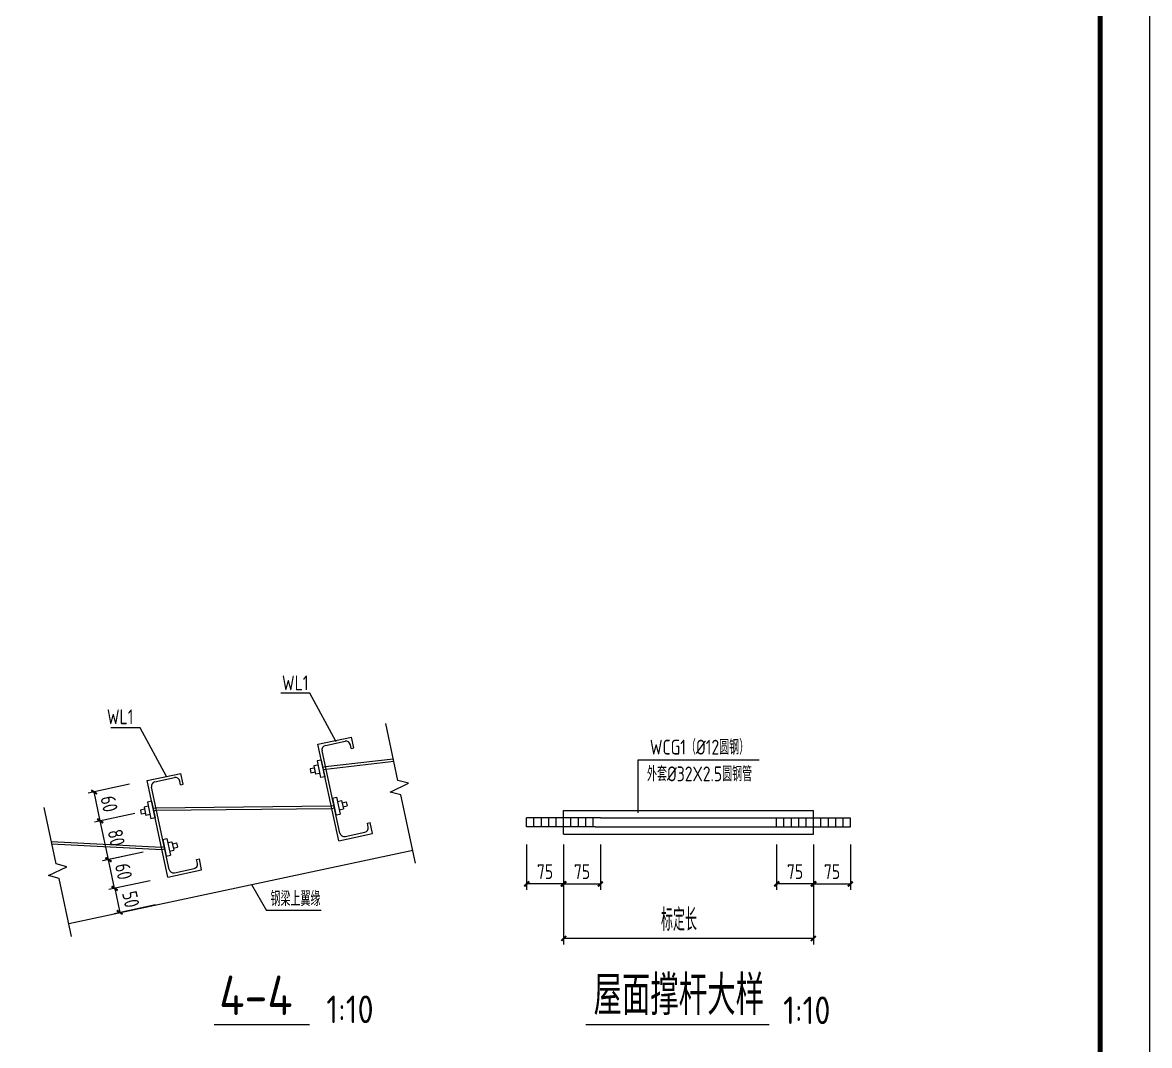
# Model space of a CAD drawing. Header units: millimetres. Extents: x 865974 to 875117, y 41124 to 44891.
# Drawn here: x 871372.5 to 871601, y 41321.9 to 41529.3 of the extents above; entities that cross this region are included whole.
import ezdxf

# ---------------------------------------------------------------- set-up
doc = ezdxf.new("R2010")
doc.units = ezdxf.units.MM
doc.header["$LTSCALE"] = 1000
doc.header["$MEASUREMENT"] = 0
for name, color, linetype in [('D2', 6, 'Continuous'), ('DIM', 7, 'Continuous'), ('FRAME', 4, 'Continuous'), ('THIN', 7, 'Continuous'), ('文字', 7, 'Continuous'), ('桩', 6, 'Continuous')]:
    doc.layers.add(name, color=color, linetype=linetype)
doc.layers.add('数字', color=3, linetype='Continuous', lineweight=9)
doc.styles.add('GBHZ', font='gbenor.shx', dxfattribs={"width": 0.9, "bigfont": 'gbcbig.shx'})
doc.dimstyles.new('Y10', dxfattribs={"dimscale": 0, "dimtxt": 3, "dimasz": 0.01, "dimexe": 1.2, "dimexo": 1, "dimgap": 1, "dimtad": 1, "dimdec": 0, "dimlfac": 10, "dimzin": 0, "dimdsep": 46, "dimtxsty": 'GBHZ', "dimblk1": 'DX', "dimblk2": 'DX', "dimsah": 1, "dimcen": 0.09, "dimdle": 1, "dimadec": 0, "dimazin": 0, "dimtfac": 1, "dimtdec": 0, "dimtix": 1, "dimtmove": 2, "dimatfit": 3, "dimldrblk": 'DX', "dimfxl": 0, "dimtolj": 1, "dimtzin": 0, "dimarcsym": 0})

# ---------------------------------------------------------------- blocks, each defined once
blk = doc.blocks.new('DX')
at = {"color": 0, "linetype": 'ByBlock', "const_width": 40}
blk.add_lwpolyline([(-54, -51), (46, 49)], dxfattribs=at)
blk = doc.blocks.new('*D76')
at = {"layer": 'Defpoints', "color": 0, "linetype": 'ByBlock', "transparency": 16777216}
for p in [(871532.89, 41363.69), (871482.21, 41361.48), (871482.21, 41343.62)]:
    blk.add_point(p, dxfattribs=at)
at = {"layer": 'DIM', "color": 0, "linetype": 'ByBlock', "lineweight": -2, "transparency": 16777216}
for p, q in [((871532.89, 41362.69), (871532.89, 41342.42)), ((871482.21, 41360.48), (871482.21, 41342.42)), ((871532.88, 41343.62), (871482.22, 41343.62))]:
    blk.add_line(p, q, dxfattribs=at)
at = {"layer": 'DIM', "color": 0, "linetype": 'ByBlock', "lineweight": -2, "transparency": 16777216, "xscale": 0.01, "yscale": 0.01, "zscale": 0.01, "rotation": 180}
blk.add_blockref('DX', (871482.21, 41343.62), dxfattribs=at)
at = {"layer": 'DIM', "color": 0, "linetype": 'ByBlock', "lineweight": -2, "transparency": 16777216, "xscale": 0.01, "yscale": 0.01, "zscale": 0.01}
blk.add_blockref('DX', (871532.89, 41343.62), dxfattribs=at)
blk = doc.blocks.new('*D77')
at = {"layer": 'Defpoints', "color": 0, "linetype": 'ByBlock', "transparency": 16777216}
for p in [(871482.21, 41363.69), (871489.71, 41363.69), (871489.71, 41354.68)]:
    blk.add_point(p, dxfattribs=at)
at = {"layer": 'DIM', "color": 0, "linetype": 'ByBlock', "lineweight": -2, "transparency": 16777216}
for p, q in [((871482.21, 41362.69), (871482.21, 41353.48)), ((871489.71, 41362.69), (871489.71, 41353.48)), ((871482.22, 41354.68), (871489.7, 41354.68))]:
    blk.add_line(p, q, dxfattribs=at)
at = {"layer": 'DIM', "color": 0, "linetype": 'ByBlock', "lineweight": -2, "transparency": 16777216, "xscale": 0.01, "yscale": 0.01, "zscale": 0.01, "rotation": 180}
blk.add_blockref('DX', (871482.21, 41354.68), dxfattribs=at)
at = {"layer": 'DIM', "color": 0, "linetype": 'ByBlock', "lineweight": -2, "transparency": 16777216, "xscale": 0.01, "yscale": 0.01, "zscale": 0.01}
blk.add_blockref('DX', (871489.71, 41354.68), dxfattribs=at)
at = {"layer": 'DIM', "color": 0, "linetype": 'ByBlock', "transparency": 16777216, "insert": (871485.96, 41357.18), "char_height": 3, "attachment_point": 5, "style": 'GBHZ'}
blk.add_mtext('\\A1;75', dxfattribs=at)
blk = doc.blocks.new('*D78')
at = {"layer": 'Defpoints', "color": 0, "linetype": 'ByBlock', "transparency": 16777216}
for p in [(871474.71, 41363.69), (871482.21, 41363.69), (871474.71, 41354.68)]:
    blk.add_point(p, dxfattribs=at)
at = {"layer": 'DIM', "color": 0, "linetype": 'ByBlock', "lineweight": -2, "transparency": 16777216}
for p, q in [((871474.71, 41362.69), (871474.71, 41353.48)), ((871482.21, 41362.69), (871482.21, 41353.48)), ((871482.2, 41354.68), (871474.72, 41354.68))]:
    blk.add_line(p, q, dxfattribs=at)
at = {"layer": 'DIM', "color": 0, "linetype": 'ByBlock', "lineweight": -2, "transparency": 16777216, "xscale": 0.01, "yscale": 0.01, "zscale": 0.01, "rotation": 180}
blk.add_blockref('DX', (871474.71, 41354.68), dxfattribs=at)
at = {"layer": 'DIM', "color": 0, "linetype": 'ByBlock', "lineweight": -2, "transparency": 16777216, "xscale": 0.01, "yscale": 0.01, "zscale": 0.01}
blk.add_blockref('DX', (871482.21, 41354.68), dxfattribs=at)
at = {"layer": 'DIM', "color": 0, "linetype": 'ByBlock', "transparency": 16777216, "insert": (871478.46, 41357.18), "char_height": 3, "attachment_point": 5, "style": 'GBHZ'}
blk.add_mtext('\\A1;75', dxfattribs=at)
blk = doc.blocks.new('*D79')
at = {"layer": 'Defpoints', "color": 0, "linetype": 'ByBlock', "transparency": 16777216}
for p in [(871525.39, 41363.69), (871532.89, 41363.69), (871525.39, 41354.68)]:
    blk.add_point(p, dxfattribs=at)
at = {"layer": 'DIM', "color": 0, "linetype": 'ByBlock', "lineweight": -2, "transparency": 16777216}
for p, q in [((871525.39, 41362.69), (871525.39, 41353.48)), ((871532.89, 41362.69), (871532.89, 41353.48)), ((871532.88, 41354.68), (871525.4, 41354.68))]:
    blk.add_line(p, q, dxfattribs=at)
at = {"layer": 'DIM', "color": 0, "linetype": 'ByBlock', "lineweight": -2, "transparency": 16777216, "xscale": 0.01, "yscale": 0.01, "zscale": 0.01, "rotation": 180}
blk.add_blockref('DX', (871525.39, 41354.68), dxfattribs=at)
at = {"layer": 'DIM', "color": 0, "linetype": 'ByBlock', "lineweight": -2, "transparency": 16777216, "xscale": 0.01, "yscale": 0.01, "zscale": 0.01}
blk.add_blockref('DX', (871532.89, 41354.68), dxfattribs=at)
at = {"layer": 'DIM', "color": 0, "linetype": 'ByBlock', "transparency": 16777216, "insert": (871529.14, 41357.18), "char_height": 3, "attachment_point": 5, "style": 'GBHZ'}
blk.add_mtext('\\A1;75', dxfattribs=at)
blk = doc.blocks.new('*D80')
at = {"layer": 'Defpoints', "color": 0, "linetype": 'ByBlock', "transparency": 16777216}
for p in [(871532.89, 41363.69), (871540.39, 41363.69), (871540.39, 41354.68)]:
    blk.add_point(p, dxfattribs=at)
at = {"layer": 'DIM', "color": 0, "linetype": 'ByBlock', "lineweight": -2, "transparency": 16777216}
for p, q in [((871532.89, 41362.69), (871532.89, 41353.48)), ((871540.39, 41362.69), (871540.39, 41353.48)), ((871532.9, 41354.68), (871540.38, 41354.68))]:
    blk.add_line(p, q, dxfattribs=at)
at = {"layer": 'DIM', "color": 0, "linetype": 'ByBlock', "lineweight": -2, "transparency": 16777216, "xscale": 0.01, "yscale": 0.01, "zscale": 0.01, "rotation": 180}
blk.add_blockref('DX', (871532.89, 41354.68), dxfattribs=at)
at = {"layer": 'DIM', "color": 0, "linetype": 'ByBlock', "lineweight": -2, "transparency": 16777216, "xscale": 0.01, "yscale": 0.01, "zscale": 0.01}
blk.add_blockref('DX', (871540.39, 41354.68), dxfattribs=at)
at = {"layer": 'DIM', "color": 0, "linetype": 'ByBlock', "transparency": 16777216, "insert": (871536.64, 41357.18), "char_height": 3, "attachment_point": 5, "style": 'GBHZ'}
blk.add_mtext('\\A1;75', dxfattribs=at)
blk = doc.blocks.new('*D70')
at = {"layer": 'Defpoints', "color": 0, "linetype": 'ByBlock', "transparency": 16777216}
for p in [(871389.97, 41359.61), (871397.99, 41361.32), (871399.42, 41355.53)]:
    blk.add_point(p, dxfattribs=at)
at = {"layer": 'DIM', "color": 0, "linetype": 'ByBlock', "lineweight": -2, "transparency": 16777216}
for p, q in [((871397.01, 41361.11), (871388.8, 41359.36)), ((871391.21, 41353.79), (871389.97, 41359.6)), ((871398.44, 41355.32), (871390.04, 41353.53))]:
    blk.add_line(p, q, dxfattribs=at)
at = {"layer": 'DIM', "color": 0, "linetype": 'ByBlock', "lineweight": -2, "transparency": 16777216, "xscale": 0.01, "yscale": 0.01, "zscale": 0.01}
for p, rotation in [((871389.97, 41359.61), 102.0171866415688), ((871391.21, 41353.78), 282.0171866415687)]:
    blk.add_blockref('DX', p, dxfattribs=dict(at, rotation=rotation))
at = {"layer": 'DIM', "color": 0, "linetype": 'ByBlock', "transparency": 16777216, "insert": (871393.04, 41357.22), "char_height": 3, "attachment_point": 5, "rotation": 282.0172, "style": 'GBHZ'}
blk.add_mtext('\\A1;60', dxfattribs=at)
blk = doc.blocks.new('*D71')
at = {"layer": 'Defpoints', "color": 0, "linetype": 'ByBlock', "transparency": 16777216}
for p in [(871396.28, 41369.17), (871388.28, 41367.47), (871397.99, 41361.32)]:
    blk.add_point(p, dxfattribs=at)
at = {"layer": 'DIM', "color": 0, "linetype": 'ByBlock', "lineweight": -2, "transparency": 16777216}
for p, q in [((871395.3, 41368.96), (871387.1, 41367.22)), ((871389.95, 41359.61), (871388.28, 41367.46)), ((871397.01, 41361.11), (871388.78, 41359.36))]:
    blk.add_line(p, q, dxfattribs=at)
at = {"layer": 'DIM', "color": 0, "linetype": 'ByBlock', "lineweight": -2, "transparency": 16777216, "xscale": 0.01, "yscale": 0.01, "zscale": 0.01}
for p, rotation in [((871388.28, 41367.47), 102.0171866415688), ((871389.95, 41359.61), 282.0171866415687)]:
    blk.add_blockref('DX', p, dxfattribs=dict(at, rotation=rotation))
at = {"layer": 'DIM', "color": 0, "linetype": 'ByBlock', "transparency": 16777216, "insert": (871391.56, 41364.06), "char_height": 3, "attachment_point": 5, "rotation": 282.0172, "style": 'GBHZ'}
blk.add_mtext('\\A1;80', dxfattribs=at)
blk = doc.blocks.new('*D72')
at = {"layer": 'Defpoints', "color": 0, "linetype": 'ByBlock', "transparency": 16777216}
for p in [(871387.03, 41373.34), (871395.23, 41375.08), (871396.28, 41369.17)]:
    blk.add_point(p, dxfattribs=at)
at = {"layer": 'DIM', "color": 0, "linetype": 'ByBlock', "lineweight": -2, "transparency": 16777216}
for p, q in [((871394.25, 41374.88), (871385.85, 41373.09)), ((871388.27, 41367.48), (871387.03, 41373.33)), ((871395.3, 41368.96), (871387.1, 41367.22))]:
    blk.add_line(p, q, dxfattribs=at)
at = {"layer": 'DIM', "color": 0, "linetype": 'ByBlock', "lineweight": -2, "transparency": 16777216, "xscale": 0.01, "yscale": 0.01, "zscale": 0.01}
for p, rotation in [((871387.03, 41373.34), 102.0171866415688), ((871388.28, 41367.47), 282.0171866415687)]:
    blk.add_blockref('DX', p, dxfattribs=dict(at, rotation=rotation))
at = {"layer": 'DIM', "color": 0, "linetype": 'ByBlock', "transparency": 16777216, "insert": (871390.1, 41370.92), "char_height": 3, "attachment_point": 5, "rotation": 282.0172, "style": 'GBHZ'}
blk.add_mtext('\\A1;60', dxfattribs=at)
blk = doc.blocks.new('*D73')
at = {"layer": 'Defpoints', "color": 0, "linetype": 'ByBlock', "transparency": 16777216}
for p in [(871399.42, 41355.53), (871400.46, 41350.64), (871392.25, 41348.89)]:
    blk.add_point(p, dxfattribs=at)
at = {"layer": 'DIM', "color": 0, "linetype": 'ByBlock', "lineweight": -2, "transparency": 16777216}
for p, q in [((871398.44, 41355.32), (871390.04, 41353.53)), ((871391.22, 41353.77), (871392.25, 41348.9)), ((871399.48, 41350.43), (871391.08, 41348.64))]:
    blk.add_line(p, q, dxfattribs=at)
at = {"layer": 'DIM', "color": 0, "linetype": 'ByBlock', "lineweight": -2, "transparency": 16777216, "xscale": 0.01, "yscale": 0.01, "zscale": 0.01}
for p, rotation in [((871391.21, 41353.78), 102.0171866415688), ((871392.25, 41348.89), 282.0171866415687)]:
    blk.add_blockref('DX', p, dxfattribs=dict(at, rotation=rotation))
at = {"layer": 'DIM', "color": 0, "linetype": 'ByBlock', "transparency": 16777216, "insert": (871394.49, 41351.56), "char_height": 3, "attachment_point": 5, "rotation": 282.0172, "style": 'GBHZ'}
blk.add_mtext('\\A1;50', dxfattribs=at)

msp = doc.modelspace()

# ---------------------------------------------------------------- linework, layer by layer
at = {"color": 0}
msp.add_line((871600.98, 41717.604), (871600.98, 41123.604), dxfattribs=at)
at = {"color": 251}
for p, q in [((871430.764, 41393.336), (871424.865, 41393.336)), ((871436.131, 41383.48), (871430.764, 41393.336)), ((871396.36, 41386.323), (871390.461, 41386.323)), ((871401.727, 41376.467), (871396.36, 41386.323)), ((871381.925, 41346.692), (871451.623, 41361.528)), ((871418.977, 41354.579), (871421.971, 41349.282)), ((871433.066, 41349.282), (871421.971, 41349.282))]:
    msp.add_line(p, q, dxfattribs=at)
at = {"color": 0, "const_width": 1}
msp.add_lwpolyline([(871590.98, 41133.604), (870784.98, 41133.604), (870784.98, 41707.604), (871590.98, 41707.604)], close=True, dxfattribs=at)
at = {"layer": 'D2'}
for p, q in [((871432.387, 41382.993), (871439.232, 41384.45)), ((871439.703, 41382.24), (871439.232, 41384.45)), ((871436.623, 41363.447), (871432.387, 41382.993)), ((871433.939, 41382.741), (871437.918, 41383.588)), ((871439.152, 41382.123), (871438.988, 41382.894)), ((871439.152, 41382.123), (871439.703, 41382.24)), ((871436.869, 41364.997), (871433.245, 41381.672)), ((871433.97, 41378.474), (871447.69, 41380.007)), ((871431.667, 41378.171), (871430.821, 41377.99)), ((871430.821, 41377.99), (871431.001, 41377.144)), ((871432.424, 41378.774), (871431.577, 41378.594)), ((871431.577, 41378.594), (871431.938, 41376.901)), ((871433.09, 41379.801), (871432.244, 41379.62)), ((871432.244, 41379.62), (871432.964, 41376.235)), ((871433.398, 41378.352), (871433.97, 41378.474)), ((871433.503, 41377.863), (871434.033, 41377.976)), ((871434.033, 41377.976), (871447.787, 41379.547)), ((871397.815, 41375.634), (871404.66, 41377.091)), ((871402.002, 41356.077), (871397.815, 41375.634)), ((871399.367, 41375.382), (871403.346, 41376.229)), ((871404.58, 41374.763), (871404.416, 41375.535)), ((871405.131, 41374.881), (871404.66, 41377.091)), ((871431.848, 41377.324), (871431.001, 41377.144)), ((871432.784, 41377.081), (871431.938, 41376.901)), ((871433.811, 41376.415), (871432.964, 41376.235)), ((871402.248, 41357.628), (871398.673, 41374.312)), ((871404.58, 41374.763), (871405.131, 41374.881)), ((871398.704, 41371.459), (871397.858, 41371.279)), ((871397.858, 41371.279), (871398.579, 41367.893)), ((871435.344, 41372.061), (871436.191, 41372.241)), ((871436.191, 41372.241), (871436.911, 41368.855)), ((871436.371, 41371.394), (871437.217, 41371.574)), ((871437.217, 41371.574), (871437.578, 41369.881)), ((871437.307, 41371.151), (871438.154, 41371.331)), ((871438.154, 41371.331), (871438.334, 41370.485)), ((871397.282, 41369.829), (871396.435, 41369.648)), ((871396.435, 41369.648), (871396.615, 41368.802)), ((871397.462, 41368.982), (871396.615, 41368.802)), ((871398.038, 41370.432), (871397.191, 41370.252)), ((871397.191, 41370.252), (871397.552, 41368.559)), ((871398.398, 41368.739), (871397.552, 41368.559)), ((871399.013, 41370.01), (871399.585, 41370.132)), ((871399.117, 41369.521), (871399.647, 41369.634)), ((871399.585, 41370.132), (871435.122, 41370.499)), ((871399.647, 41369.634), (871435.184, 41370.001)), ((871435.122, 41370.499), (871435.652, 41370.612)), ((871435.184, 41370.001), (871435.757, 41370.123)), ((871436.065, 41368.675), (871436.911, 41368.855)), ((871436.731, 41369.701), (871437.578, 41369.881)), ((871437.488, 41370.305), (871438.334, 41370.485)), ((871399.425, 41368.073), (871398.579, 41367.893)), ((871442.447, 41366.991), (871442.998, 41367.109)), ((871442.611, 41366.22), (871442.447, 41366.991)), ((871443.467, 41364.904), (871442.998, 41367.109)), ((871400.947, 41363.716), (871401.793, 41363.896)), ((871401.793, 41363.896), (871402.514, 41360.51)), ((871436.623, 41363.447), (871443.467, 41364.904)), ((871437.938, 41364.303), (871441.917, 41365.15)), ((871378.391, 41363.293), (871400.725, 41362.155)), ((871378.497, 41362.796), (871400.787, 41361.657)), ((871400.725, 41362.155), (871401.255, 41362.268)), ((871400.787, 41361.657), (871401.359, 41361.779)), ((871401.974, 41363.05), (871402.82, 41363.23)), ((871402.82, 41363.23), (871403.181, 41361.537)), ((871402.91, 41362.807), (871403.757, 41362.987)), ((871403.09, 41361.96), (871403.937, 41362.14)), ((871403.757, 41362.987), (871403.937, 41362.14)), ((871401.668, 41360.33), (871402.514, 41360.51)), ((871402.334, 41361.357), (871403.181, 41361.537)), ((871407.827, 41359.622), (871408.378, 41359.739)), ((871407.991, 41358.85), (871407.827, 41359.622)), ((871408.847, 41357.535), (871408.378, 41359.739)), ((871402.002, 41356.077), (871408.847, 41357.535)), ((871403.318, 41356.934), (871407.297, 41357.781))]:
    msp.add_line(p, q, dxfattribs=at)
for centre, start, end in [((871434.127, 41381.859), 102.01719, 192.01719), ((871438.106, 41382.706), 12.01719, 102.01719), ((871399.555, 41374.5), 102.01719, 192.01719), ((871403.534, 41375.347), 12.01719, 102.01719), ((871441.73, 41366.032), 282.01719, 12.01719), ((871437.75, 41365.185), 192.01719, 282.01719), ((871403.13, 41357.815), 192.01719, 282.01719), ((871407.109, 41358.662), 282.01719, 12.01719)]:
    msp.add_arc(centre, 0.902, start, end, dxfattribs=at)
at = {"layer": 'DIM', "color": 0, "linetype": 'Continuous'}
for p, q in [((871497.355, 41379.83), (871521.864, 41379.83)), ((871497.355, 41369.121), (871497.355, 41379.83))]:
    msp.add_line(p, q, dxfattribs=at)
at = {"layer": 'FRAME', "color": 4}
for p, q in [((871482.208, 41369.56), (871532.895, 41369.56)), ((871482.208, 41364.76), (871482.208, 41369.56)), ((871532.895, 41364.76), (871532.895, 41369.56)), ((871474.708, 41366.26), (871474.708, 41368.06)), ((871489.708, 41368.06), (871474.708, 41368.06)), ((871488.649, 41366.26), (871474.708, 41366.26)), ((871476.208, 41366.26), (871476.208, 41368.06)), ((871477.708, 41366.26), (871477.708, 41368.06)), ((871479.208, 41366.26), (871479.208, 41368.06)), ((871480.708, 41366.26), (871480.708, 41368.06)), ((871483.708, 41366.26), (871483.708, 41368.06)), ((871485.208, 41366.26), (871485.208, 41368.06)), ((871486.708, 41366.26), (871486.708, 41368.06)), ((871488.208, 41366.26), (871488.208, 41368.06)), ((871488.649, 41366.26), (871525.395, 41366.26)), ((871489.708, 41368.06), (871526.676, 41368.06)), ((871525.395, 41366.26), (871525.395, 41368.06)), ((871525.395, 41366.26), (871540.395, 41366.26)), ((871526.676, 41368.06), (871540.395, 41368.06)), ((871526.895, 41366.26), (871526.895, 41368.06)), ((871528.395, 41366.26), (871528.395, 41368.06)), ((871529.895, 41366.26), (871529.895, 41368.06)), ((871531.395, 41366.26), (871531.395, 41368.06)), ((871534.395, 41366.26), (871534.395, 41368.06)), ((871535.895, 41366.26), (871535.895, 41368.06)), ((871537.395, 41366.26), (871537.395, 41368.06)), ((871538.895, 41366.26), (871538.895, 41368.06)), ((871540.395, 41366.26), (871540.395, 41368.06)), ((871482.208, 41364.76), (871532.895, 41364.76))]:
    msp.add_line(p, q, dxfattribs=at)
at = {"layer": 'THIN'}
for p, q in [((871448.616, 41375.654), (871446.154, 41387.218)), ((871450.78, 41375.093), (871448.616, 41375.654)), ((871447.076, 41373.282), (871450.78, 41375.093)), ((871449.241, 41372.72), (871447.076, 41373.282)), ((871452.191, 41358.86), (871449.241, 41372.72)), ((871379.361, 41358.738), (871376.922, 41370.195)), ((871377.821, 41356.365), (871381.525, 41358.176)), ((871381.525, 41358.176), (871379.361, 41358.738)), ((871379.985, 41355.804), (871377.821, 41356.365)), ((871382.493, 41344.024), (871379.985, 41355.804))]:
    msp.add_line(p, q, dxfattribs=at)
at = {"layer": '文字', "color": 6, "const_width": 0.32}
for points in [[(871411.349, 41326.157), (871430.743, 41326.157)], [(871486.681, 41326.157), (871523.934, 41326.157)]]:
    msp.add_lwpolyline(points, dxfattribs=at)
at = {"layer": '桩'}
for p, q in [((871433.09, 41379.801), (871433.811, 41376.415)), ((871398.704, 41371.459), (871399.425, 41368.073)), ((871435.344, 41372.061), (871436.065, 41368.675)), ((871400.947, 41363.716), (871401.668, 41360.33))]:
    msp.add_line(p, q, dxfattribs=at)

# ---------------------------------------------------------------- texts
at = {"layer": 'DIM', "linetype": 'ByBlock', "style": 'GBHZ', "width": 0.75}
msp.add_text('标定长', height=4.5, dxfattribs=at).set_placement((871501.966, 41345.168))
at = {"layer": '数字', "style": 'GBHZ', "width": 0.9}
for s, p in [('WL1', (871425.133, 41393.939)), ('WL1', (871389.644, 41387.061)), ('WCG1（%%C12圆钢）', (871499.7, 41380.907)), ('外套%%C32X2.5圆钢管', (871499.121, 41375.491)), ('钢梁上翼缘', (871422.816, 41350.176))]:
    msp.add_text(s, height=3, dxfattribs=at).set_placement(p)
at = {"layer": '文字', "color": 6, "style": 'GBHZ'}
for s, height, p in [('屋面撑杆大样', 8, (871488.288, 41328.108)), ('4-4', 8, (871412.405, 41328.108)), ('1:10', 5.6, (871434.116, 41326.468)), ('1:10', 5.6, (871526.727, 41326.269))]:
    msp.add_text(s, height=height, dxfattribs=at).set_placement(p)

# ---------------------------------------------------------------- dimensions: what is measured, and where the dimension line sits
at = {"layer": 'DIM', "color": 0, "linetype": 'ByBlock'}
for base, p1, p2, picture, middle in [((871387.026, 41373.338), (871396.277, 41369.172), (871395.232, 41375.084), '*D72', (871390.096, 41370.924)), ((871388.276, 41367.469), (871397.99, 41361.317), (871396.277, 41369.172), '*D71', (871391.558, 41364.058)), ((871389.972, 41359.61), (871399.418, 41355.528), (871397.99, 41361.317), '*D70', (871393.038, 41357.216))]:
    dim = msp.add_linear_dim(base=base, p1=p1, p2=p2, angle=102.01719, dimstyle='Y10', override={"dimscale": 1}, dxfattribs=at)
    dim.commit()
    dim.dimension.update_dxf_attribs({"geometry": picture, "text_midpoint": middle})
at = {"layer": 'DIM', "linetype": 'ByBlock'}
for base, p1, p2, picture, middle in [((871474.708, 41354.675), (871482.208, 41363.691), (871474.708, 41363.691), '*D78', (871478.458, 41357.175)), ((871489.708, 41354.675), (871482.208, 41363.691), (871489.708, 41363.691), '*D77', (871485.958, 41357.175)), ((871525.395, 41354.675), (871532.895, 41363.691), (871525.395, 41363.691), '*D79', (871529.145, 41357.175)), ((871540.395, 41354.675), (871532.895, 41363.691), (871540.395, 41363.691), '*D80', (871536.645, 41357.175))]:
    dim = msp.add_linear_dim(base=base, p1=p1, p2=p2, dimstyle='Y10', override={"dimscale": 1}, dxfattribs=at)
    dim.commit()
    dim.dimension.update_dxf_attribs({"geometry": picture, "text_midpoint": middle})
dim = msp.add_linear_dim(base=(871482.208, 41343.616), p1=(871532.895, 41363.691), p2=(871482.208, 41361.476), text=' ', dimstyle='Y10', override={"dimscale": 1}, dxfattribs=at)
dim.commit()
dim.dimension.update_dxf_attribs({"geometry": '*D76', "text_midpoint": (871507.551, 41343.616)})
at = {"layer": 'DIM', "color": 0, "linetype": 'ByBlock'}
dim = msp.add_linear_dim(base=(871392.254, 41348.89), p1=(871399.418, 41355.528), p2=(871400.46, 41350.637), angle=282.01719, dimstyle='Y10', override={"dimscale": 1}, dxfattribs=at)
dim.commit()
dim.dimension.update_dxf_attribs({"geometry": '*D73', "text_midpoint": (871394.492, 41351.559), "dimtype": 160})

doc.saveas('drawing.dxf')
